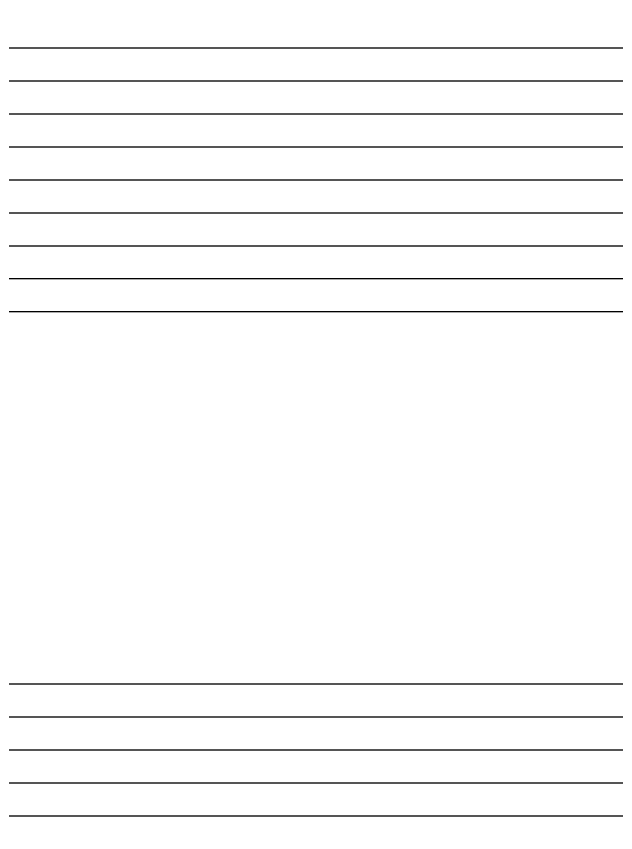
# Model space of a CAD drawing. Header units: millimetres. Extents: x 2 to 278, y 1 to 215.
# Drawn here: x 136.47 to 149.19, y 64.3 to 81.62 of the extents above; entities that cross this region are included whole.
import ezdxf

# ---------------------------------------------------------------- set-up
doc = ezdxf.new("R2010")
doc.units = ezdxf.units.MM
doc.styles.add('SLDTEXTSTYLE0', font='GOTHIC.TTF', dxfattribs={"width": 0.913})
doc.dimstyles.new('SLDDIMSTYLE0', dxfattribs={"dimtxt": 2.116667, "dimasz": 3.175, "dimexe": 0, "dimexo": 0.0625, "dimgap": 0.529167, "dimtad": 0, "dimtih": 1, "dimtoh": 1, "dimdec": 1, "dimlfac": 2, "dimrnd": 1e-09, "dimzin": 4, "dimdsep": 46, "dimtxsty": 'SLDTEXTSTYLE0', "dimsah": 1, "dimcen": 0.09, "dimadec": 0, "dimazin": 1, "dimtfac": 1, "dimtdec": 1, "dimtofl": 0, "dimtmove": 0, "dimatfit": 3, "dimfxl": 1, "dimfrac": 2, "dimtolj": 1, "dimtzin": 12, "dimarcsym": 0})

# ---------------------------------------------------------------- blocks, each defined once
blk = doc.blocks.new('_D_11')
at = {"color": 7, "linetype": 'Continuous', "lineweight": 0}
for p, q in [((123.75, 60.636), (123.75, 96.801)), ((164.766, 60.636), (164.766, 96.801)), ((123.75, 95.023), (137.666, 95.023)), ((140.379, 95.023), (139.735, 95.023)), ((139.735, 95.023), (139.735, 91.659)), ((148.136, 95.023), (148.78, 95.023)), ((148.78, 95.023), (148.78, 91.659)), ((164.766, 95.023), (150.85, 95.023)), ((139.735, 91.659), (140.379, 91.659)), ((148.78, 91.659), (148.136, 91.659))]:
    blk.add_line(p, q, dxfattribs=at)
at = {"color": 7, "linetype": 'Continuous', "lineweight": 18}
for points in [[(123.75, 95.023), (126.925, 94.515), (126.925, 95.531)], [(164.766, 95.023), (161.591, 95.531), (161.591, 94.515)]]:
    blk.add_solid(points, dxfattribs=at)
at = {"color": 7, "linetype": 'Continuous', "lineweight": 18, "char_height": 2.1167, "attachment_point": 1, "style": 'SLDTEXTSTYLE0'}
for s, insert in [('82.0mm', (138.876, 98.156)), ('3.23in', (140.379, 94.363))]:
    blk.add_mtext(s, dxfattribs=dict(at, insert=insert))

msp = doc.modelspace()

# ---------------------------------------------------------------- linework, layer by layer
at = {"color": 7, "linetype": 'Continuous', "lineweight": 18}
for p, q in [((158.508, 80.948), (130.008, 80.948)), ((158.508, 80.248), (130.008, 80.248)), ((158.508, 79.548), (130.008, 79.548)), ((158.508, 78.848), (130.008, 78.848)), ((158.508, 78.148), (130.008, 78.148)), ((158.508, 77.448), (130.008, 77.448)), ((158.508, 76.748), (130.008, 76.748)), ((158.508, 76.048), (130.008, 76.048)), ((158.508, 75.348), (130.008, 75.348)), ((158.508, 67.448), (130.008, 67.448)), ((158.508, 66.748), (130.008, 66.748)), ((158.508, 66.048), (130.008, 66.048)), ((158.508, 65.348), (130.008, 65.348)), ((158.508, 64.648), (130.008, 64.648))]:
    msp.add_line(p, q, dxfattribs=at)

# ---------------------------------------------------------------- dimensions: what is measured, and where the dimension line sits
dim = msp.add_linear_dim(base=(164.766, 95.023), p1=(123.75, 59.366), p2=(164.766, 59.366), dimstyle='SLDDIMSTYLE0', dxfattribs=at)
dim.commit()
dim.dimension.update_dxf_attribs({"geometry": '_D_11', "text_midpoint": (144.258, 95.023), "dimtype": 160})

doc.saveas('drawing.dxf')
